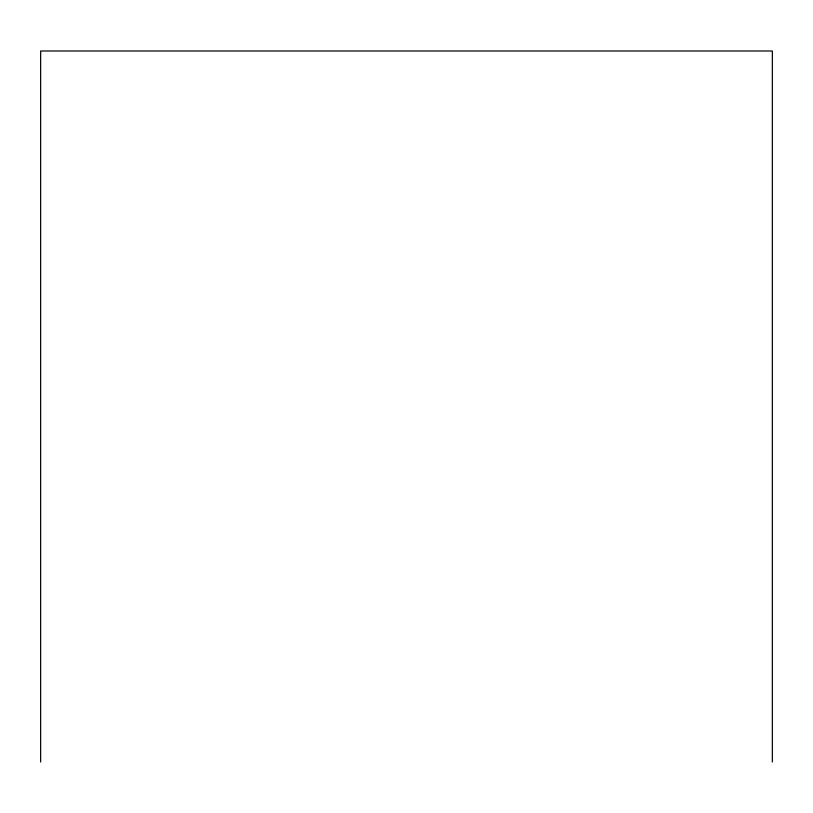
<?xml version="1.0" encoding="UTF-8"?>
<svg xmlns="http://www.w3.org/2000/svg" width="813" height="813" viewBox="0 0 813 813"><rect width="100%" height="100%" fill="white"/><g stroke="black" fill="none" stroke-linecap="round" stroke-linejoin="round"><path stroke-width="1.22" d="M772.35 762.005L772.35 50.995L40.65 50.995L40.65 762.005"/></g></svg>
